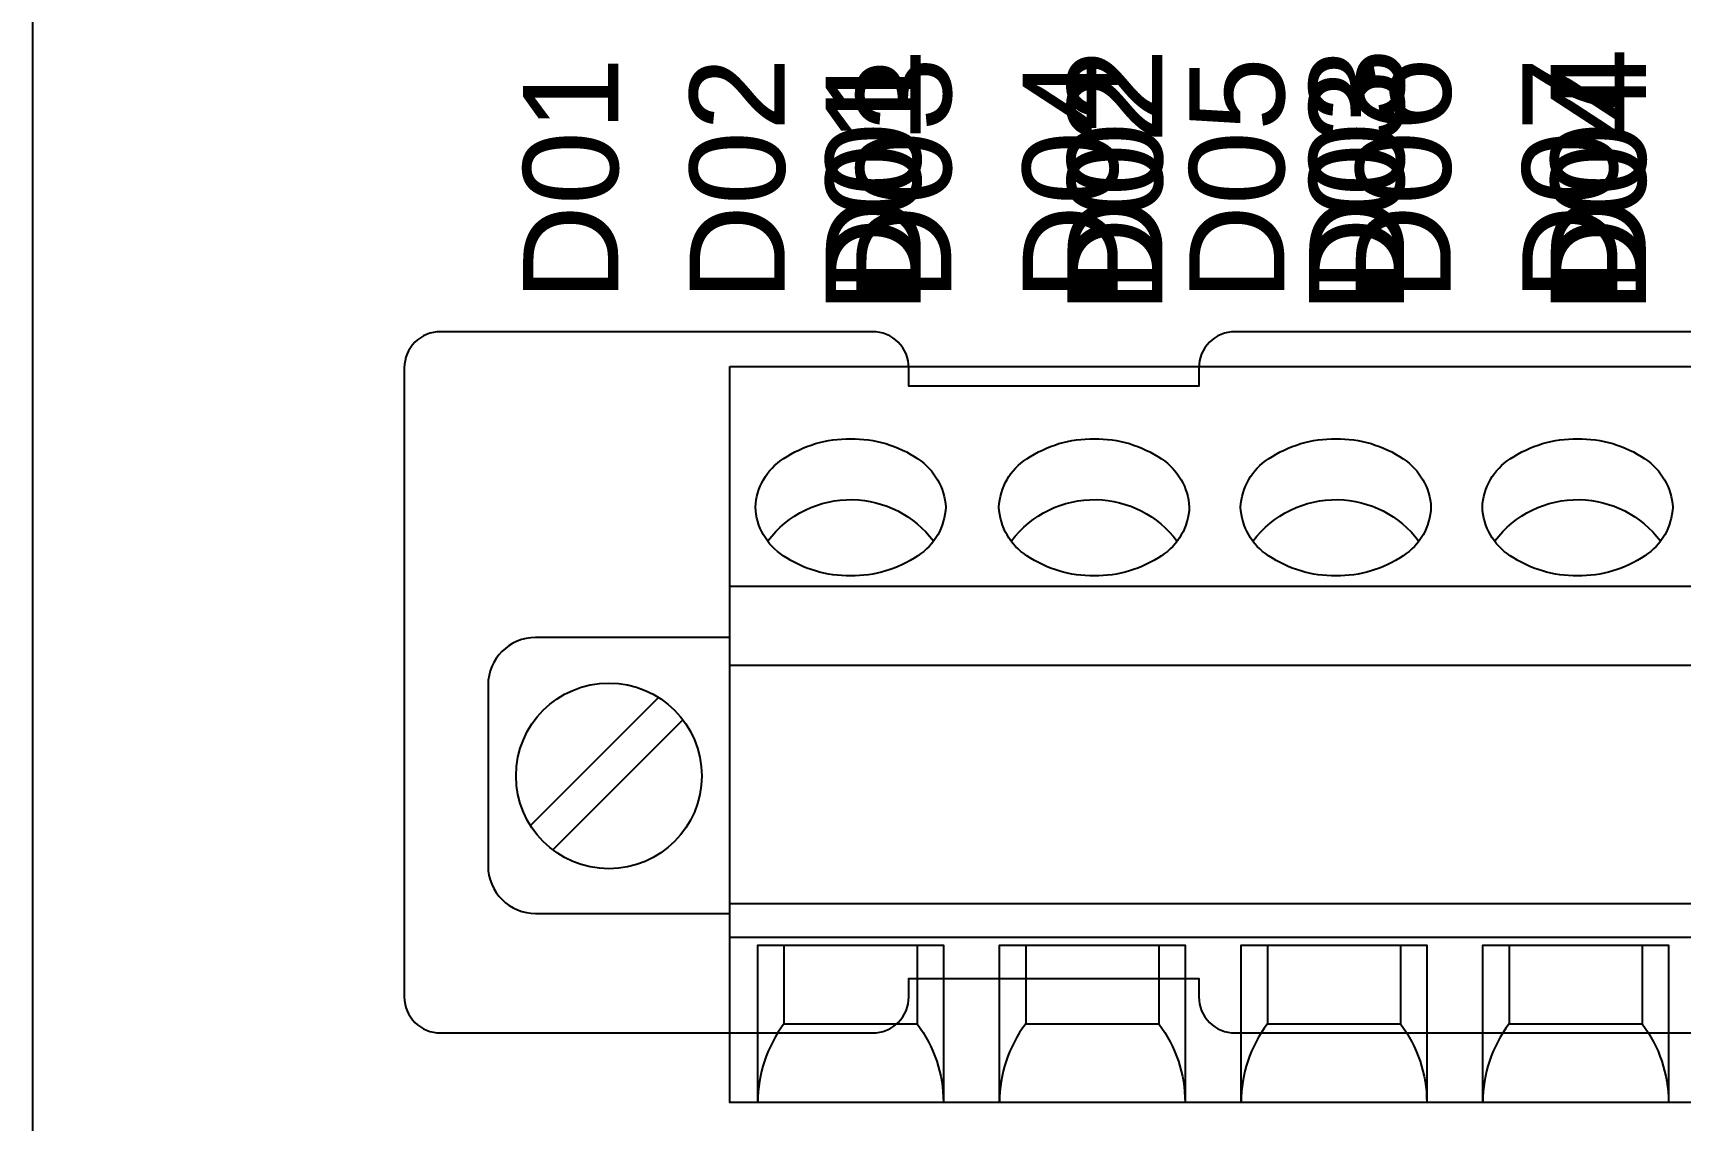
# Model space of a CAD drawing. Extents: x 0.3 to 23.7, y 0.2 to 17.5.
# Drawn here: x 17.607 to 18.97, y 3.459 to 4.358 of the extents above; entities that cross this region are included whole.
import ezdxf

# ---------------------------------------------------------------- set-up
doc = ezdxf.new("R2010")
doc.units = 0
doc.header["$MEASUREMENT"] = 0
for name, color, linetype in [('3_01__0-__EMPTY', 7, 'CONTINUOUS'), ('3_02__91___10__RTD_-_TC', 7, 'CONTINUOUS'), ('3_03__9X___10__RTD', 7, 'CONTINUOUS'), ('3_04__C-___4__DI_-__3__DO_', 7, 'CONTINUOUS'), ('3_05__2X___8__DO__STANDARD', 7, 'CONTINUOUS'), ('3_06__2A___8__DO__STANDARD', 7, 'CONTINUOUS'), ('3_07__2B___8__DO__STANDARD', 7, 'CONTINUOUS'), ('3_08__2C___8__DO__STANDARD', 7, 'CONTINUOUS'), ('3_09__3-___8__DI', 7, 'CONTINUOUS'), ('3_10__5-___8__AI', 7, 'CONTINUOUS'), ('3_11__6-___4__AI_-__4__AO_', 7, 'CONTINUOUS'), ('3_12__D-___14__DI', 7, 'CONTINUOUS'), ('4_01__0-__EMPTY', 7, 'CONTINUOUS'), ('4_02__71___3__AVI__300_VAC', 7, 'CONTINUOUS'), ('4_03__74___3__ACI_-__3__AV', 7, 'CONTINUOUS'), ('4_04__C-___4__DI_-__3__DO_', 7, 'CONTINUOUS'), ('4_05__2X___8__DO__STANDARD', 7, 'CONTINUOUS'), ('4_06__2A___8__DO__STANDARD', 7, 'CONTINUOUS'), ('4_07__2B___8__DO__STANDARD', 7, 'CONTINUOUS'), ('4_08__2C___8__DO__STANDARD', 7, 'CONTINUOUS'), ('4_09__3-___8__DI', 7, 'CONTINUOUS'), ('4_10__5-___8__AI', 7, 'CONTINUOUS'), ('4_11__6-___4__AI_-__4__AO_', 7, 'CONTINUOUS'), ('4_12__D-___14__DI', 7, 'CONTINUOUS'), ('7_00_____DWG', 7, 'CONTINUOUS')]:
    doc.layers.add(name, color=color, linetype=linetype)
doc.styles.add('ARIAL', font='arial.ttf')

msp = doc.modelspace()

# ---------------------------------------------------------------- linework, layer by layer
at = {"layer": '4_01__0-__EMPTY'}
msp.add_lwpolyline([(19.5671, 4.111), (18.6019, 4.111, 0.414214), (18.572, 4.0811), (18.572, 4.066), (18.332, 4.066), (18.332, 4.0811, 0.414214), (18.3021, 4.111), (17.9444, 4.111, 0.414973), (17.9145, 4.0811), (17.9145, 3.5608, 0.414973), (17.9444, 3.531), (18.3021, 3.531, 0.414214), (18.332, 3.5608), (18.332, 3.576), (18.572, 3.576), (18.572, 3.5608, 0.414214), (18.6019, 3.531), (19.5671, 3.531, 0.414214)], format="xyb", dxfattribs=at)
at = {"layer": '4_02__71___3__AVI__300_VAC'}
msp.add_lwpolyline([(18.1838, 4.0822), (19.7838, 4.0822), (19.7838, 3.4735), (18.1838, 3.4735)], close=True, dxfattribs=at)
for points in [[(18.2051, 3.9658, -0.244062), (18.2281, 4.0058, -0.154167), (18.2838, 4.0224, -0.154167), (18.3395, 4.0058, -0.236767), (18.3625, 3.9658, -0.24406), (18.3395, 3.9257, -0.154167), (18.2838, 3.9091, -0.154167), (18.2281, 3.9257, -0.244061)], [(18.4066, 3.9658, -0.244062), (18.4297, 4.0058, -0.154167), (18.4854, 4.0224, -0.154167), (18.5411, 4.0058, -0.236767), (18.5641, 3.9658, -0.24406), (18.5411, 3.9257, -0.154167), (18.4854, 3.9091, -0.154167), (18.4297, 3.9257, -0.244061)], [(18.6066, 3.9658, -0.244062), (18.6297, 4.0058, -0.154167), (18.6854, 4.0224, -0.154167), (18.7411, 4.0058, -0.236767), (18.7641, 3.9658, -0.24406), (18.7411, 3.9257, -0.154167), (18.6854, 3.9091, -0.154167), (18.6297, 3.9257, -0.244061)], [(18.8066, 3.9658, -0.244062), (18.8297, 4.0058, -0.154167), (18.8854, 4.0224, -0.154167), (18.9411, 4.0058, -0.236767), (18.9641, 3.9658, -0.24406), (18.9411, 3.9257, -0.154167), (18.8854, 3.9091, -0.154167), (18.8297, 3.9257, -0.244061)]]:
    msp.add_lwpolyline(points, format="xyb", close=True, dxfattribs=at)
for points in [[(18.2152, 3.9377, -0.001746), (18.2153, 3.9379, -0.240907), (18.2854, 3.9721, -0.231198), (18.3523, 3.9379, -0.005828), (18.3526, 3.9379)], [(18.4167, 3.9377, -0.001746), (18.4169, 3.9379, -0.240907), (18.487, 3.9721, -0.231198), (18.5539, 3.9379, -0.005828), (18.5542, 3.9379)], [(18.6167, 3.9377, -0.001746), (18.6169, 3.9379, -0.240907), (18.687, 3.9721, -0.231198), (18.7539, 3.9379, -0.005828), (18.7542, 3.9379)], [(18.8167, 3.9377, -0.001746), (18.8169, 3.9379, -0.240907), (18.887, 3.9721, -0.231198), (18.9539, 3.9379, -0.005828), (18.9542, 3.9379)], [(18.1838, 3.8581), (18.0232, 3.8581, 0.414169), (17.9838, 3.8187), (17.9838, 3.6691, 0.414258), (18.0232, 3.6298), (18.1838, 3.6298)], [(18.2287, 3.6036), (18.2287, 3.5385, 0.162853), (18.207, 3.4735, 1.944453)], [(18.3389, 3.6036), (18.3389, 3.5385, -0.162853), (18.3606, 3.4735, -1.944453)], [(18.4287, 3.6036), (18.4287, 3.5385, 0.162853), (18.407, 3.4735, 1.944453)], [(18.5389, 3.6036), (18.5389, 3.5385, -0.162853), (18.5606, 3.4735, -1.944453)], [(18.6287, 3.6036), (18.6287, 3.5385, 0.162853), (18.607, 3.4735, 1.944453)], [(18.7389, 3.6036), (18.7389, 3.5385, -0.162853), (18.7606, 3.4735, -1.944453)], [(18.8287, 3.6036), (18.8287, 3.5385, 0.162853), (18.807, 3.4735, 1.944453)], [(18.9389, 3.6036), (18.9389, 3.5385, -0.162853), (18.9606, 3.4735, -1.944453)]]:
    msp.add_lwpolyline(points, format="xyb", dxfattribs=at)
for points in [[(18.1838, 3.9006), (19.7838, 3.9006)], [(18.1838, 3.8352), (19.7838, 3.8352)], [(18.0189, 3.7026), (18.1249, 3.8085)], [(18.0373, 3.6825), (18.1449, 3.7901)], [(18.1838, 3.6381), (19.7838, 3.6381)], [(18.1838, 3.6103), (19.7838, 3.6103)], [(18.207, 3.4735), (18.207, 3.6036), (18.3606, 3.6036), (18.3606, 3.4735)], [(18.407, 3.4735), (18.407, 3.6036), (18.5606, 3.6036), (18.5606, 3.4735)], [(18.607, 3.4735), (18.607, 3.6036), (18.7606, 3.6036), (18.7606, 3.4735)], [(18.807, 3.4735), (18.807, 3.6036), (18.9606, 3.6036), (18.9606, 3.4735)], [(18.2287, 3.5385), (18.3389, 3.5385)], [(18.4287, 3.5385), (18.5389, 3.5385)], [(18.6287, 3.5385), (18.7389, 3.5385)], [(18.8287, 3.5385), (18.9389, 3.5385)]]:
    msp.add_lwpolyline(points, dxfattribs=at)
msp.add_circle((18.0838, 3.7436), 0.0768, dxfattribs=at)
at = {"layer": '4_03__74___3__ACI_-__3__AV'}
msp.add_lwpolyline([(18.1838, 4.0822), (19.7838, 4.0822), (19.7838, 3.4735), (18.1838, 3.4735)], close=True, dxfattribs=at)
for points in [[(18.2051, 3.9658, -0.244062), (18.2281, 4.0058, -0.154167), (18.2838, 4.0224, -0.154167), (18.3395, 4.0058, -0.236767), (18.3625, 3.9658, -0.24406), (18.3395, 3.9257, -0.154167), (18.2838, 3.9091, -0.154167), (18.2281, 3.9257, -0.244061)], [(18.4066, 3.9658, -0.244062), (18.4297, 4.0058, -0.154167), (18.4854, 4.0224, -0.154167), (18.5411, 4.0058, -0.236767), (18.5641, 3.9658, -0.24406), (18.5411, 3.9257, -0.154167), (18.4854, 3.9091, -0.154167), (18.4297, 3.9257, -0.244061)], [(18.6066, 3.9658, -0.244062), (18.6297, 4.0058, -0.154167), (18.6854, 4.0224, -0.154167), (18.7411, 4.0058, -0.236767), (18.7641, 3.9658, -0.24406), (18.7411, 3.9257, -0.154167), (18.6854, 3.9091, -0.154167), (18.6297, 3.9257, -0.244061)], [(18.8066, 3.9658, -0.244062), (18.8297, 4.0058, -0.154167), (18.8854, 4.0224, -0.154167), (18.9411, 4.0058, -0.236767), (18.9641, 3.9658, -0.24406), (18.9411, 3.9257, -0.154167), (18.8854, 3.9091, -0.154167), (18.8297, 3.9257, -0.244061)]]:
    msp.add_lwpolyline(points, format="xyb", close=True, dxfattribs=at)
for points in [[(18.2152, 3.9377, -0.001746), (18.2153, 3.9379, -0.240907), (18.2854, 3.9721, -0.231198), (18.3523, 3.9379, -0.005828), (18.3526, 3.9379)], [(18.4167, 3.9377, -0.001746), (18.4169, 3.9379, -0.240907), (18.487, 3.9721, -0.231198), (18.5539, 3.9379, -0.005828), (18.5542, 3.9379)], [(18.6167, 3.9377, -0.001746), (18.6169, 3.9379, -0.240907), (18.687, 3.9721, -0.231198), (18.7539, 3.9379, -0.005828), (18.7542, 3.9379)], [(18.8167, 3.9377, -0.001746), (18.8169, 3.9379, -0.240907), (18.887, 3.9721, -0.231198), (18.9539, 3.9379, -0.005828), (18.9542, 3.9379)], [(18.1838, 3.8581), (18.0232, 3.8581, 0.414169), (17.9838, 3.8187), (17.9838, 3.6691, 0.414258), (18.0232, 3.6298), (18.1838, 3.6298)], [(18.2287, 3.6036), (18.2287, 3.5385, 0.162853), (18.207, 3.4735, 1.944453)], [(18.3389, 3.6036), (18.3389, 3.5385, -0.162853), (18.3606, 3.4735, -1.944453)], [(18.4287, 3.6036), (18.4287, 3.5385, 0.162853), (18.407, 3.4735, 1.944453)], [(18.5389, 3.6036), (18.5389, 3.5385, -0.162853), (18.5606, 3.4735, -1.944453)], [(18.6287, 3.6036), (18.6287, 3.5385, 0.162853), (18.607, 3.4735, 1.944453)], [(18.7389, 3.6036), (18.7389, 3.5385, -0.162853), (18.7606, 3.4735, -1.944453)], [(18.8287, 3.6036), (18.8287, 3.5385, 0.162853), (18.807, 3.4735, 1.944453)], [(18.9389, 3.6036), (18.9389, 3.5385, -0.162853), (18.9606, 3.4735, -1.944453)]]:
    msp.add_lwpolyline(points, format="xyb", dxfattribs=at)
for points in [[(18.1838, 3.9006), (19.7838, 3.9006)], [(18.1838, 3.8352), (19.7838, 3.8352)], [(18.0189, 3.7026), (18.1249, 3.8085)], [(18.0373, 3.6825), (18.1449, 3.7901)], [(18.1838, 3.6381), (19.7838, 3.6381)], [(18.1838, 3.6103), (19.7838, 3.6103)], [(18.207, 3.4735), (18.207, 3.6036), (18.3606, 3.6036), (18.3606, 3.4735)], [(18.407, 3.4735), (18.407, 3.6036), (18.5606, 3.6036), (18.5606, 3.4735)], [(18.607, 3.4735), (18.607, 3.6036), (18.7606, 3.6036), (18.7606, 3.4735)], [(18.807, 3.4735), (18.807, 3.6036), (18.9606, 3.6036), (18.9606, 3.4735)], [(18.2287, 3.5385), (18.3389, 3.5385)], [(18.4287, 3.5385), (18.5389, 3.5385)], [(18.6287, 3.5385), (18.7389, 3.5385)], [(18.8287, 3.5385), (18.9389, 3.5385)]]:
    msp.add_lwpolyline(points, dxfattribs=at)
msp.add_circle((18.0838, 3.7436), 0.0768, dxfattribs=at)
at = {"layer": '4_04__C-___4__DI_-__3__DO_'}
msp.add_lwpolyline([(18.1838, 4.0822), (19.7838, 4.0822), (19.7838, 3.4735), (18.1838, 3.4735)], close=True, dxfattribs=at)
for points in [[(18.2051, 3.9658, -0.244062), (18.2281, 4.0058, -0.154167), (18.2838, 4.0224, -0.154167), (18.3395, 4.0058, -0.236767), (18.3625, 3.9658, -0.24406), (18.3395, 3.9257, -0.154167), (18.2838, 3.9091, -0.154167), (18.2281, 3.9257, -0.244061)], [(18.4066, 3.9658, -0.244062), (18.4297, 4.0058, -0.154167), (18.4854, 4.0224, -0.154167), (18.5411, 4.0058, -0.236767), (18.5641, 3.9658, -0.24406), (18.5411, 3.9257, -0.154167), (18.4854, 3.9091, -0.154167), (18.4297, 3.9257, -0.244061)], [(18.6066, 3.9658, -0.244062), (18.6297, 4.0058, -0.154167), (18.6854, 4.0224, -0.154167), (18.7411, 4.0058, -0.236767), (18.7641, 3.9658, -0.24406), (18.7411, 3.9257, -0.154167), (18.6854, 3.9091, -0.154167), (18.6297, 3.9257, -0.244061)], [(18.8066, 3.9658, -0.244062), (18.8297, 4.0058, -0.154167), (18.8854, 4.0224, -0.154167), (18.9411, 4.0058, -0.236767), (18.9641, 3.9658, -0.24406), (18.9411, 3.9257, -0.154167), (18.8854, 3.9091, -0.154167), (18.8297, 3.9257, -0.244061)]]:
    msp.add_lwpolyline(points, format="xyb", close=True, dxfattribs=at)
for points in [[(18.2152, 3.9377, -0.001746), (18.2153, 3.9379, -0.240907), (18.2854, 3.9721, -0.231198), (18.3523, 3.9379, -0.005828), (18.3526, 3.9379)], [(18.4167, 3.9377, -0.001746), (18.4169, 3.9379, -0.240907), (18.487, 3.9721, -0.231198), (18.5539, 3.9379, -0.005828), (18.5542, 3.9379)], [(18.6167, 3.9377, -0.001746), (18.6169, 3.9379, -0.240907), (18.687, 3.9721, -0.231198), (18.7539, 3.9379, -0.005828), (18.7542, 3.9379)], [(18.8167, 3.9377, -0.001746), (18.8169, 3.9379, -0.240907), (18.887, 3.9721, -0.231198), (18.9539, 3.9379, -0.005828), (18.9542, 3.9379)], [(18.1838, 3.8581), (18.0232, 3.8581, 0.414169), (17.9838, 3.8187), (17.9838, 3.6691, 0.414258), (18.0232, 3.6298), (18.1838, 3.6298)], [(18.2287, 3.6036), (18.2287, 3.5385, 0.162853), (18.207, 3.4735, 1.944453)], [(18.3389, 3.6036), (18.3389, 3.5385, -0.162853), (18.3606, 3.4735, -1.944453)], [(18.4287, 3.6036), (18.4287, 3.5385, 0.162853), (18.407, 3.4735, 1.944453)], [(18.5389, 3.6036), (18.5389, 3.5385, -0.162853), (18.5606, 3.4735, -1.944453)], [(18.6287, 3.6036), (18.6287, 3.5385, 0.162853), (18.607, 3.4735, 1.944453)], [(18.7389, 3.6036), (18.7389, 3.5385, -0.162853), (18.7606, 3.4735, -1.944453)], [(18.8287, 3.6036), (18.8287, 3.5385, 0.162853), (18.807, 3.4735, 1.944453)], [(18.9389, 3.6036), (18.9389, 3.5385, -0.162853), (18.9606, 3.4735, -1.944453)]]:
    msp.add_lwpolyline(points, format="xyb", dxfattribs=at)
for points in [[(18.1838, 3.9006), (19.7838, 3.9006)], [(18.1838, 3.8352), (19.7838, 3.8352)], [(18.0189, 3.7026), (18.1249, 3.8085)], [(18.0373, 3.6825), (18.1449, 3.7901)], [(18.1838, 3.6381), (19.7838, 3.6381)], [(18.1838, 3.6103), (19.7838, 3.6103)], [(18.207, 3.4735), (18.207, 3.6036), (18.3606, 3.6036), (18.3606, 3.4735)], [(18.407, 3.4735), (18.407, 3.6036), (18.5606, 3.6036), (18.5606, 3.4735)], [(18.607, 3.4735), (18.607, 3.6036), (18.7606, 3.6036), (18.7606, 3.4735)], [(18.807, 3.4735), (18.807, 3.6036), (18.9606, 3.6036), (18.9606, 3.4735)], [(18.2287, 3.5385), (18.3389, 3.5385)], [(18.4287, 3.5385), (18.5389, 3.5385)], [(18.6287, 3.5385), (18.7389, 3.5385)], [(18.8287, 3.5385), (18.9389, 3.5385)]]:
    msp.add_lwpolyline(points, dxfattribs=at)
msp.add_circle((18.0838, 3.7436), 0.0768, dxfattribs=at)
at = {"layer": '4_05__2X___8__DO__STANDARD'}
msp.add_lwpolyline([(18.1838, 4.0822), (19.7838, 4.0822), (19.7838, 3.4735), (18.1838, 3.4735)], close=True, dxfattribs=at)
for points in [[(18.2051, 3.9658, -0.244062), (18.2281, 4.0058, -0.154167), (18.2838, 4.0224, -0.154167), (18.3395, 4.0058, -0.236767), (18.3625, 3.9658, -0.24406), (18.3395, 3.9257, -0.154167), (18.2838, 3.9091, -0.154167), (18.2281, 3.9257, -0.244061)], [(18.4066, 3.9658, -0.244062), (18.4297, 4.0058, -0.154167), (18.4854, 4.0224, -0.154167), (18.5411, 4.0058, -0.236767), (18.5641, 3.9658, -0.24406), (18.5411, 3.9257, -0.154167), (18.4854, 3.9091, -0.154167), (18.4297, 3.9257, -0.244061)], [(18.6066, 3.9658, -0.244062), (18.6297, 4.0058, -0.154167), (18.6854, 4.0224, -0.154167), (18.7411, 4.0058, -0.236767), (18.7641, 3.9658, -0.24406), (18.7411, 3.9257, -0.154167), (18.6854, 3.9091, -0.154167), (18.6297, 3.9257, -0.244061)], [(18.8066, 3.9658, -0.244062), (18.8297, 4.0058, -0.154167), (18.8854, 4.0224, -0.154167), (18.9411, 4.0058, -0.236767), (18.9641, 3.9658, -0.24406), (18.9411, 3.9257, -0.154167), (18.8854, 3.9091, -0.154167), (18.8297, 3.9257, -0.244061)]]:
    msp.add_lwpolyline(points, format="xyb", close=True, dxfattribs=at)
for points in [[(18.2152, 3.9377, -0.001746), (18.2153, 3.9379, -0.240907), (18.2854, 3.9721, -0.231198), (18.3523, 3.9379, -0.005828), (18.3526, 3.9379)], [(18.4167, 3.9377, -0.001746), (18.4169, 3.9379, -0.240907), (18.487, 3.9721, -0.231198), (18.5539, 3.9379, -0.005828), (18.5542, 3.9379)], [(18.6167, 3.9377, -0.001746), (18.6169, 3.9379, -0.240907), (18.687, 3.9721, -0.231198), (18.7539, 3.9379, -0.005828), (18.7542, 3.9379)], [(18.8167, 3.9377, -0.001746), (18.8169, 3.9379, -0.240907), (18.887, 3.9721, -0.231198), (18.9539, 3.9379, -0.005828), (18.9542, 3.9379)], [(18.1838, 3.8581), (18.0232, 3.8581, 0.414169), (17.9838, 3.8187), (17.9838, 3.6691, 0.414258), (18.0232, 3.6298), (18.1838, 3.6298)], [(18.2287, 3.6036), (18.2287, 3.5385, 0.162853), (18.207, 3.4735, 1.944453)], [(18.3389, 3.6036), (18.3389, 3.5385, -0.162853), (18.3606, 3.4735, -1.944453)], [(18.4287, 3.6036), (18.4287, 3.5385, 0.162853), (18.407, 3.4735, 1.944453)], [(18.5389, 3.6036), (18.5389, 3.5385, -0.162853), (18.5606, 3.4735, -1.944453)], [(18.6287, 3.6036), (18.6287, 3.5385, 0.162853), (18.607, 3.4735, 1.944453)], [(18.7389, 3.6036), (18.7389, 3.5385, -0.162853), (18.7606, 3.4735, -1.944453)], [(18.8287, 3.6036), (18.8287, 3.5385, 0.162853), (18.807, 3.4735, 1.944453)], [(18.9389, 3.6036), (18.9389, 3.5385, -0.162853), (18.9606, 3.4735, -1.944453)]]:
    msp.add_lwpolyline(points, format="xyb", dxfattribs=at)
for points in [[(18.1838, 3.9006), (19.7838, 3.9006)], [(18.1838, 3.8352), (19.7838, 3.8352)], [(18.0189, 3.7026), (18.1249, 3.8085)], [(18.0373, 3.6825), (18.1449, 3.7901)], [(18.1838, 3.6381), (19.7838, 3.6381)], [(18.1838, 3.6103), (19.7838, 3.6103)], [(18.207, 3.4735), (18.207, 3.6036), (18.3606, 3.6036), (18.3606, 3.4735)], [(18.407, 3.4735), (18.407, 3.6036), (18.5606, 3.6036), (18.5606, 3.4735)], [(18.607, 3.4735), (18.607, 3.6036), (18.7606, 3.6036), (18.7606, 3.4735)], [(18.807, 3.4735), (18.807, 3.6036), (18.9606, 3.6036), (18.9606, 3.4735)], [(18.2287, 3.5385), (18.3389, 3.5385)], [(18.4287, 3.5385), (18.5389, 3.5385)], [(18.6287, 3.5385), (18.7389, 3.5385)], [(18.8287, 3.5385), (18.9389, 3.5385)]]:
    msp.add_lwpolyline(points, dxfattribs=at)
msp.add_circle((18.0838, 3.7436), 0.0768, dxfattribs=at)
at = {"layer": '4_06__2A___8__DO__STANDARD'}
msp.add_lwpolyline([(18.1838, 4.0822), (19.7838, 4.0822), (19.7838, 3.4735), (18.1838, 3.4735)], close=True, dxfattribs=at)
for points in [[(18.2051, 3.9658, -0.244062), (18.2281, 4.0058, -0.154167), (18.2838, 4.0224, -0.154167), (18.3395, 4.0058, -0.236767), (18.3625, 3.9658, -0.24406), (18.3395, 3.9257, -0.154167), (18.2838, 3.9091, -0.154167), (18.2281, 3.9257, -0.244061)], [(18.4066, 3.9658, -0.244062), (18.4297, 4.0058, -0.154167), (18.4854, 4.0224, -0.154167), (18.5411, 4.0058, -0.236767), (18.5641, 3.9658, -0.24406), (18.5411, 3.9257, -0.154167), (18.4854, 3.9091, -0.154167), (18.4297, 3.9257, -0.244061)], [(18.6066, 3.9658, -0.244062), (18.6297, 4.0058, -0.154167), (18.6854, 4.0224, -0.154167), (18.7411, 4.0058, -0.236767), (18.7641, 3.9658, -0.24406), (18.7411, 3.9257, -0.154167), (18.6854, 3.9091, -0.154167), (18.6297, 3.9257, -0.244061)], [(18.8066, 3.9658, -0.244062), (18.8297, 4.0058, -0.154167), (18.8854, 4.0224, -0.154167), (18.9411, 4.0058, -0.236767), (18.9641, 3.9658, -0.24406), (18.9411, 3.9257, -0.154167), (18.8854, 3.9091, -0.154167), (18.8297, 3.9257, -0.244061)]]:
    msp.add_lwpolyline(points, format="xyb", close=True, dxfattribs=at)
for points in [[(18.2152, 3.9377, -0.001746), (18.2153, 3.9379, -0.240907), (18.2854, 3.9721, -0.231198), (18.3523, 3.9379, -0.005828), (18.3526, 3.9379)], [(18.4167, 3.9377, -0.001746), (18.4169, 3.9379, -0.240907), (18.487, 3.9721, -0.231198), (18.5539, 3.9379, -0.005828), (18.5542, 3.9379)], [(18.6167, 3.9377, -0.001746), (18.6169, 3.9379, -0.240907), (18.687, 3.9721, -0.231198), (18.7539, 3.9379, -0.005828), (18.7542, 3.9379)], [(18.8167, 3.9377, -0.001746), (18.8169, 3.9379, -0.240907), (18.887, 3.9721, -0.231198), (18.9539, 3.9379, -0.005828), (18.9542, 3.9379)], [(18.1838, 3.8581), (18.0232, 3.8581, 0.414169), (17.9838, 3.8187), (17.9838, 3.6691, 0.414258), (18.0232, 3.6298), (18.1838, 3.6298)], [(18.2287, 3.6036), (18.2287, 3.5385, 0.162853), (18.207, 3.4735, 1.944453)], [(18.3389, 3.6036), (18.3389, 3.5385, -0.162853), (18.3606, 3.4735, -1.944453)], [(18.4287, 3.6036), (18.4287, 3.5385, 0.162853), (18.407, 3.4735, 1.944453)], [(18.5389, 3.6036), (18.5389, 3.5385, -0.162853), (18.5606, 3.4735, -1.944453)], [(18.6287, 3.6036), (18.6287, 3.5385, 0.162853), (18.607, 3.4735, 1.944453)], [(18.7389, 3.6036), (18.7389, 3.5385, -0.162853), (18.7606, 3.4735, -1.944453)], [(18.8287, 3.6036), (18.8287, 3.5385, 0.162853), (18.807, 3.4735, 1.944453)], [(18.9389, 3.6036), (18.9389, 3.5385, -0.162853), (18.9606, 3.4735, -1.944453)]]:
    msp.add_lwpolyline(points, format="xyb", dxfattribs=at)
for points in [[(18.1838, 3.9006), (19.7838, 3.9006)], [(18.1838, 3.8352), (19.7838, 3.8352)], [(18.0189, 3.7026), (18.1249, 3.8085)], [(18.0373, 3.6825), (18.1449, 3.7901)], [(18.1838, 3.6381), (19.7838, 3.6381)], [(18.1838, 3.6103), (19.7838, 3.6103)], [(18.207, 3.4735), (18.207, 3.6036), (18.3606, 3.6036), (18.3606, 3.4735)], [(18.407, 3.4735), (18.407, 3.6036), (18.5606, 3.6036), (18.5606, 3.4735)], [(18.607, 3.4735), (18.607, 3.6036), (18.7606, 3.6036), (18.7606, 3.4735)], [(18.807, 3.4735), (18.807, 3.6036), (18.9606, 3.6036), (18.9606, 3.4735)], [(18.2287, 3.5385), (18.3389, 3.5385)], [(18.4287, 3.5385), (18.5389, 3.5385)], [(18.6287, 3.5385), (18.7389, 3.5385)], [(18.8287, 3.5385), (18.9389, 3.5385)]]:
    msp.add_lwpolyline(points, dxfattribs=at)
msp.add_circle((18.0838, 3.7436), 0.0768, dxfattribs=at)
at = {"layer": '4_07__2B___8__DO__STANDARD'}
msp.add_lwpolyline([(18.1838, 4.0822), (19.7838, 4.0822), (19.7838, 3.4735), (18.1838, 3.4735)], close=True, dxfattribs=at)
for points in [[(18.2051, 3.9658, -0.244062), (18.2281, 4.0058, -0.154167), (18.2838, 4.0224, -0.154167), (18.3395, 4.0058, -0.236767), (18.3625, 3.9658, -0.24406), (18.3395, 3.9257, -0.154167), (18.2838, 3.9091, -0.154167), (18.2281, 3.9257, -0.244061)], [(18.4066, 3.9658, -0.244062), (18.4297, 4.0058, -0.154167), (18.4854, 4.0224, -0.154167), (18.5411, 4.0058, -0.236767), (18.5641, 3.9658, -0.24406), (18.5411, 3.9257, -0.154167), (18.4854, 3.9091, -0.154167), (18.4297, 3.9257, -0.244061)], [(18.6066, 3.9658, -0.244062), (18.6297, 4.0058, -0.154167), (18.6854, 4.0224, -0.154167), (18.7411, 4.0058, -0.236767), (18.7641, 3.9658, -0.24406), (18.7411, 3.9257, -0.154167), (18.6854, 3.9091, -0.154167), (18.6297, 3.9257, -0.244061)], [(18.8066, 3.9658, -0.244062), (18.8297, 4.0058, -0.154167), (18.8854, 4.0224, -0.154167), (18.9411, 4.0058, -0.236767), (18.9641, 3.9658, -0.24406), (18.9411, 3.9257, -0.154167), (18.8854, 3.9091, -0.154167), (18.8297, 3.9257, -0.244061)]]:
    msp.add_lwpolyline(points, format="xyb", close=True, dxfattribs=at)
for points in [[(18.2152, 3.9377, -0.001746), (18.2153, 3.9379, -0.240907), (18.2854, 3.9721, -0.231198), (18.3523, 3.9379, -0.005828), (18.3526, 3.9379)], [(18.4167, 3.9377, -0.001746), (18.4169, 3.9379, -0.240907), (18.487, 3.9721, -0.231198), (18.5539, 3.9379, -0.005828), (18.5542, 3.9379)], [(18.6167, 3.9377, -0.001746), (18.6169, 3.9379, -0.240907), (18.687, 3.9721, -0.231198), (18.7539, 3.9379, -0.005828), (18.7542, 3.9379)], [(18.8167, 3.9377, -0.001746), (18.8169, 3.9379, -0.240907), (18.887, 3.9721, -0.231198), (18.9539, 3.9379, -0.005828), (18.9542, 3.9379)], [(18.1838, 3.8581), (18.0232, 3.8581, 0.414169), (17.9838, 3.8187), (17.9838, 3.6691, 0.414258), (18.0232, 3.6298), (18.1838, 3.6298)], [(18.2287, 3.6036), (18.2287, 3.5385, 0.162853), (18.207, 3.4735, 1.944453)], [(18.3389, 3.6036), (18.3389, 3.5385, -0.162853), (18.3606, 3.4735, -1.944453)], [(18.4287, 3.6036), (18.4287, 3.5385, 0.162853), (18.407, 3.4735, 1.944453)], [(18.5389, 3.6036), (18.5389, 3.5385, -0.162853), (18.5606, 3.4735, -1.944453)], [(18.6287, 3.6036), (18.6287, 3.5385, 0.162853), (18.607, 3.4735, 1.944453)], [(18.7389, 3.6036), (18.7389, 3.5385, -0.162853), (18.7606, 3.4735, -1.944453)], [(18.8287, 3.6036), (18.8287, 3.5385, 0.162853), (18.807, 3.4735, 1.944453)], [(18.9389, 3.6036), (18.9389, 3.5385, -0.162853), (18.9606, 3.4735, -1.944453)]]:
    msp.add_lwpolyline(points, format="xyb", dxfattribs=at)
for points in [[(18.1838, 3.9006), (19.7838, 3.9006)], [(18.1838, 3.8352), (19.7838, 3.8352)], [(18.0189, 3.7026), (18.1249, 3.8085)], [(18.0373, 3.6825), (18.1449, 3.7901)], [(18.1838, 3.6381), (19.7838, 3.6381)], [(18.1838, 3.6103), (19.7838, 3.6103)], [(18.207, 3.4735), (18.207, 3.6036), (18.3606, 3.6036), (18.3606, 3.4735)], [(18.407, 3.4735), (18.407, 3.6036), (18.5606, 3.6036), (18.5606, 3.4735)], [(18.607, 3.4735), (18.607, 3.6036), (18.7606, 3.6036), (18.7606, 3.4735)], [(18.807, 3.4735), (18.807, 3.6036), (18.9606, 3.6036), (18.9606, 3.4735)], [(18.2287, 3.5385), (18.3389, 3.5385)], [(18.4287, 3.5385), (18.5389, 3.5385)], [(18.6287, 3.5385), (18.7389, 3.5385)], [(18.8287, 3.5385), (18.9389, 3.5385)]]:
    msp.add_lwpolyline(points, dxfattribs=at)
msp.add_circle((18.0838, 3.7436), 0.0768, dxfattribs=at)
at = {"layer": '4_08__2C___8__DO__STANDARD'}
msp.add_lwpolyline([(18.1838, 4.0822), (19.7838, 4.0822), (19.7838, 3.4735), (18.1838, 3.4735)], close=True, dxfattribs=at)
for points in [[(18.2051, 3.9658, -0.244062), (18.2281, 4.0058, -0.154167), (18.2838, 4.0224, -0.154167), (18.3395, 4.0058, -0.236767), (18.3625, 3.9658, -0.24406), (18.3395, 3.9257, -0.154167), (18.2838, 3.9091, -0.154167), (18.2281, 3.9257, -0.244061)], [(18.4066, 3.9658, -0.244062), (18.4297, 4.0058, -0.154167), (18.4854, 4.0224, -0.154167), (18.5411, 4.0058, -0.236767), (18.5641, 3.9658, -0.24406), (18.5411, 3.9257, -0.154167), (18.4854, 3.9091, -0.154167), (18.4297, 3.9257, -0.244061)], [(18.6066, 3.9658, -0.244062), (18.6297, 4.0058, -0.154167), (18.6854, 4.0224, -0.154167), (18.7411, 4.0058, -0.236767), (18.7641, 3.9658, -0.24406), (18.7411, 3.9257, -0.154167), (18.6854, 3.9091, -0.154167), (18.6297, 3.9257, -0.244061)], [(18.8066, 3.9658, -0.244062), (18.8297, 4.0058, -0.154167), (18.8854, 4.0224, -0.154167), (18.9411, 4.0058, -0.236767), (18.9641, 3.9658, -0.24406), (18.9411, 3.9257, -0.154167), (18.8854, 3.9091, -0.154167), (18.8297, 3.9257, -0.244061)]]:
    msp.add_lwpolyline(points, format="xyb", close=True, dxfattribs=at)
for points in [[(18.2152, 3.9377, -0.001746), (18.2153, 3.9379, -0.240907), (18.2854, 3.9721, -0.231198), (18.3523, 3.9379, -0.005828), (18.3526, 3.9379)], [(18.4167, 3.9377, -0.001746), (18.4169, 3.9379, -0.240907), (18.487, 3.9721, -0.231198), (18.5539, 3.9379, -0.005828), (18.5542, 3.9379)], [(18.6167, 3.9377, -0.001746), (18.6169, 3.9379, -0.240907), (18.687, 3.9721, -0.231198), (18.7539, 3.9379, -0.005828), (18.7542, 3.9379)], [(18.8167, 3.9377, -0.001746), (18.8169, 3.9379, -0.240907), (18.887, 3.9721, -0.231198), (18.9539, 3.9379, -0.005828), (18.9542, 3.9379)], [(18.1838, 3.8581), (18.0232, 3.8581, 0.414169), (17.9838, 3.8187), (17.9838, 3.6691, 0.414258), (18.0232, 3.6298), (18.1838, 3.6298)], [(18.2287, 3.6036), (18.2287, 3.5385, 0.162853), (18.207, 3.4735, 1.944453)], [(18.3389, 3.6036), (18.3389, 3.5385, -0.162853), (18.3606, 3.4735, -1.944453)], [(18.4287, 3.6036), (18.4287, 3.5385, 0.162853), (18.407, 3.4735, 1.944453)], [(18.5389, 3.6036), (18.5389, 3.5385, -0.162853), (18.5606, 3.4735, -1.944453)], [(18.6287, 3.6036), (18.6287, 3.5385, 0.162853), (18.607, 3.4735, 1.944453)], [(18.7389, 3.6036), (18.7389, 3.5385, -0.162853), (18.7606, 3.4735, -1.944453)], [(18.8287, 3.6036), (18.8287, 3.5385, 0.162853), (18.807, 3.4735, 1.944453)], [(18.9389, 3.6036), (18.9389, 3.5385, -0.162853), (18.9606, 3.4735, -1.944453)]]:
    msp.add_lwpolyline(points, format="xyb", dxfattribs=at)
for points in [[(18.1838, 3.9006), (19.7838, 3.9006)], [(18.1838, 3.8352), (19.7838, 3.8352)], [(18.0189, 3.7026), (18.1249, 3.8085)], [(18.0373, 3.6825), (18.1449, 3.7901)], [(18.1838, 3.6381), (19.7838, 3.6381)], [(18.1838, 3.6103), (19.7838, 3.6103)], [(18.207, 3.4735), (18.207, 3.6036), (18.3606, 3.6036), (18.3606, 3.4735)], [(18.407, 3.4735), (18.407, 3.6036), (18.5606, 3.6036), (18.5606, 3.4735)], [(18.607, 3.4735), (18.607, 3.6036), (18.7606, 3.6036), (18.7606, 3.4735)], [(18.807, 3.4735), (18.807, 3.6036), (18.9606, 3.6036), (18.9606, 3.4735)], [(18.2287, 3.5385), (18.3389, 3.5385)], [(18.4287, 3.5385), (18.5389, 3.5385)], [(18.6287, 3.5385), (18.7389, 3.5385)], [(18.8287, 3.5385), (18.9389, 3.5385)]]:
    msp.add_lwpolyline(points, dxfattribs=at)
msp.add_circle((18.0838, 3.7436), 0.0768, dxfattribs=at)
at = {"layer": '4_09__3-___8__DI'}
msp.add_lwpolyline([(18.1838, 4.0822), (19.7838, 4.0822), (19.7838, 3.4735), (18.1838, 3.4735)], close=True, dxfattribs=at)
for points in [[(18.2051, 3.9658, -0.244062), (18.2281, 4.0058, -0.154167), (18.2838, 4.0224, -0.154167), (18.3395, 4.0058, -0.236767), (18.3625, 3.9658, -0.24406), (18.3395, 3.9257, -0.154167), (18.2838, 3.9091, -0.154167), (18.2281, 3.9257, -0.244061)], [(18.4066, 3.9658, -0.244062), (18.4297, 4.0058, -0.154167), (18.4854, 4.0224, -0.154167), (18.5411, 4.0058, -0.236767), (18.5641, 3.9658, -0.24406), (18.5411, 3.9257, -0.154167), (18.4854, 3.9091, -0.154167), (18.4297, 3.9257, -0.244061)], [(18.6066, 3.9658, -0.244062), (18.6297, 4.0058, -0.154167), (18.6854, 4.0224, -0.154167), (18.7411, 4.0058, -0.236767), (18.7641, 3.9658, -0.24406), (18.7411, 3.9257, -0.154167), (18.6854, 3.9091, -0.154167), (18.6297, 3.9257, -0.244061)], [(18.8066, 3.9658, -0.244062), (18.8297, 4.0058, -0.154167), (18.8854, 4.0224, -0.154167), (18.9411, 4.0058, -0.236767), (18.9641, 3.9658, -0.24406), (18.9411, 3.9257, -0.154167), (18.8854, 3.9091, -0.154167), (18.8297, 3.9257, -0.244061)]]:
    msp.add_lwpolyline(points, format="xyb", close=True, dxfattribs=at)
for points in [[(18.2152, 3.9377, -0.001746), (18.2153, 3.9379, -0.240907), (18.2854, 3.9721, -0.231198), (18.3523, 3.9379, -0.005828), (18.3526, 3.9379)], [(18.4167, 3.9377, -0.001746), (18.4169, 3.9379, -0.240907), (18.487, 3.9721, -0.231198), (18.5539, 3.9379, -0.005828), (18.5542, 3.9379)], [(18.6167, 3.9377, -0.001746), (18.6169, 3.9379, -0.240907), (18.687, 3.9721, -0.231198), (18.7539, 3.9379, -0.005828), (18.7542, 3.9379)], [(18.8167, 3.9377, -0.001746), (18.8169, 3.9379, -0.240907), (18.887, 3.9721, -0.231198), (18.9539, 3.9379, -0.005828), (18.9542, 3.9379)], [(18.1838, 3.8581), (18.0232, 3.8581, 0.414169), (17.9838, 3.8187), (17.9838, 3.6691, 0.414258), (18.0232, 3.6298), (18.1838, 3.6298)], [(18.2287, 3.6036), (18.2287, 3.5385, 0.162853), (18.207, 3.4735, 1.944453)], [(18.3389, 3.6036), (18.3389, 3.5385, -0.162853), (18.3606, 3.4735, -1.944453)], [(18.4287, 3.6036), (18.4287, 3.5385, 0.162853), (18.407, 3.4735, 1.944453)], [(18.5389, 3.6036), (18.5389, 3.5385, -0.162853), (18.5606, 3.4735, -1.944453)], [(18.6287, 3.6036), (18.6287, 3.5385, 0.162853), (18.607, 3.4735, 1.944453)], [(18.7389, 3.6036), (18.7389, 3.5385, -0.162853), (18.7606, 3.4735, -1.944453)], [(18.8287, 3.6036), (18.8287, 3.5385, 0.162853), (18.807, 3.4735, 1.944453)], [(18.9389, 3.6036), (18.9389, 3.5385, -0.162853), (18.9606, 3.4735, -1.944453)]]:
    msp.add_lwpolyline(points, format="xyb", dxfattribs=at)
for points in [[(18.1838, 3.9006), (19.7838, 3.9006)], [(18.1838, 3.8352), (19.7838, 3.8352)], [(18.0189, 3.7026), (18.1249, 3.8085)], [(18.0373, 3.6825), (18.1449, 3.7901)], [(18.1838, 3.6381), (19.7838, 3.6381)], [(18.1838, 3.6103), (19.7838, 3.6103)], [(18.207, 3.4735), (18.207, 3.6036), (18.3606, 3.6036), (18.3606, 3.4735)], [(18.407, 3.4735), (18.407, 3.6036), (18.5606, 3.6036), (18.5606, 3.4735)], [(18.607, 3.4735), (18.607, 3.6036), (18.7606, 3.6036), (18.7606, 3.4735)], [(18.807, 3.4735), (18.807, 3.6036), (18.9606, 3.6036), (18.9606, 3.4735)], [(18.2287, 3.5385), (18.3389, 3.5385)], [(18.4287, 3.5385), (18.5389, 3.5385)], [(18.6287, 3.5385), (18.7389, 3.5385)], [(18.8287, 3.5385), (18.9389, 3.5385)]]:
    msp.add_lwpolyline(points, dxfattribs=at)
msp.add_circle((18.0838, 3.7436), 0.0768, dxfattribs=at)
at = {"layer": '4_10__5-___8__AI'}
msp.add_lwpolyline([(18.1838, 4.0822), (19.7838, 4.0822), (19.7838, 3.4735), (18.1838, 3.4735)], close=True, dxfattribs=at)
for points in [[(18.2051, 3.9658, -0.244062), (18.2281, 4.0058, -0.154167), (18.2838, 4.0224, -0.154167), (18.3395, 4.0058, -0.236767), (18.3625, 3.9658, -0.24406), (18.3395, 3.9257, -0.154167), (18.2838, 3.9091, -0.154167), (18.2281, 3.9257, -0.244061)], [(18.4066, 3.9658, -0.244062), (18.4297, 4.0058, -0.154167), (18.4854, 4.0224, -0.154167), (18.5411, 4.0058, -0.236767), (18.5641, 3.9658, -0.24406), (18.5411, 3.9257, -0.154167), (18.4854, 3.9091, -0.154167), (18.4297, 3.9257, -0.244061)], [(18.6066, 3.9658, -0.244062), (18.6297, 4.0058, -0.154167), (18.6854, 4.0224, -0.154167), (18.7411, 4.0058, -0.236767), (18.7641, 3.9658, -0.24406), (18.7411, 3.9257, -0.154167), (18.6854, 3.9091, -0.154167), (18.6297, 3.9257, -0.244061)], [(18.8066, 3.9658, -0.244062), (18.8297, 4.0058, -0.154167), (18.8854, 4.0224, -0.154167), (18.9411, 4.0058, -0.236767), (18.9641, 3.9658, -0.24406), (18.9411, 3.9257, -0.154167), (18.8854, 3.9091, -0.154167), (18.8297, 3.9257, -0.244061)]]:
    msp.add_lwpolyline(points, format="xyb", close=True, dxfattribs=at)
for points in [[(18.2152, 3.9377, -0.001746), (18.2153, 3.9379, -0.240907), (18.2854, 3.9721, -0.231198), (18.3523, 3.9379, -0.005828), (18.3526, 3.9379)], [(18.4167, 3.9377, -0.001746), (18.4169, 3.9379, -0.240907), (18.487, 3.9721, -0.231198), (18.5539, 3.9379, -0.005828), (18.5542, 3.9379)], [(18.6167, 3.9377, -0.001746), (18.6169, 3.9379, -0.240907), (18.687, 3.9721, -0.231198), (18.7539, 3.9379, -0.005828), (18.7542, 3.9379)], [(18.8167, 3.9377, -0.001746), (18.8169, 3.9379, -0.240907), (18.887, 3.9721, -0.231198), (18.9539, 3.9379, -0.005828), (18.9542, 3.9379)], [(18.1838, 3.8581), (18.0232, 3.8581, 0.414169), (17.9838, 3.8187), (17.9838, 3.6691, 0.414258), (18.0232, 3.6298), (18.1838, 3.6298)], [(18.2287, 3.6036), (18.2287, 3.5385, 0.162853), (18.207, 3.4735, 1.944453)], [(18.3389, 3.6036), (18.3389, 3.5385, -0.162853), (18.3606, 3.4735, -1.944453)], [(18.4287, 3.6036), (18.4287, 3.5385, 0.162853), (18.407, 3.4735, 1.944453)], [(18.5389, 3.6036), (18.5389, 3.5385, -0.162853), (18.5606, 3.4735, -1.944453)], [(18.6287, 3.6036), (18.6287, 3.5385, 0.162853), (18.607, 3.4735, 1.944453)], [(18.7389, 3.6036), (18.7389, 3.5385, -0.162853), (18.7606, 3.4735, -1.944453)], [(18.8287, 3.6036), (18.8287, 3.5385, 0.162853), (18.807, 3.4735, 1.944453)], [(18.9389, 3.6036), (18.9389, 3.5385, -0.162853), (18.9606, 3.4735, -1.944453)]]:
    msp.add_lwpolyline(points, format="xyb", dxfattribs=at)
for points in [[(18.1838, 3.9006), (19.7838, 3.9006)], [(18.1838, 3.8352), (19.7838, 3.8352)], [(18.0189, 3.7026), (18.1249, 3.8085)], [(18.0373, 3.6825), (18.1449, 3.7901)], [(18.1838, 3.6381), (19.7838, 3.6381)], [(18.1838, 3.6103), (19.7838, 3.6103)], [(18.207, 3.4735), (18.207, 3.6036), (18.3606, 3.6036), (18.3606, 3.4735)], [(18.407, 3.4735), (18.407, 3.6036), (18.5606, 3.6036), (18.5606, 3.4735)], [(18.607, 3.4735), (18.607, 3.6036), (18.7606, 3.6036), (18.7606, 3.4735)], [(18.807, 3.4735), (18.807, 3.6036), (18.9606, 3.6036), (18.9606, 3.4735)], [(18.2287, 3.5385), (18.3389, 3.5385)], [(18.4287, 3.5385), (18.5389, 3.5385)], [(18.6287, 3.5385), (18.7389, 3.5385)], [(18.8287, 3.5385), (18.9389, 3.5385)]]:
    msp.add_lwpolyline(points, dxfattribs=at)
msp.add_circle((18.0838, 3.7436), 0.0768, dxfattribs=at)
at = {"layer": '4_11__6-___4__AI_-__4__AO_'}
msp.add_lwpolyline([(18.1838, 4.0822), (19.7838, 4.0822), (19.7838, 3.4735), (18.1838, 3.4735)], close=True, dxfattribs=at)
for points in [[(18.2051, 3.9658, -0.244062), (18.2281, 4.0058, -0.154167), (18.2838, 4.0224, -0.154167), (18.3395, 4.0058, -0.236767), (18.3625, 3.9658, -0.24406), (18.3395, 3.9257, -0.154167), (18.2838, 3.9091, -0.154167), (18.2281, 3.9257, -0.244061)], [(18.4066, 3.9658, -0.244062), (18.4297, 4.0058, -0.154167), (18.4854, 4.0224, -0.154167), (18.5411, 4.0058, -0.236767), (18.5641, 3.9658, -0.24406), (18.5411, 3.9257, -0.154167), (18.4854, 3.9091, -0.154167), (18.4297, 3.9257, -0.244061)], [(18.6066, 3.9658, -0.244062), (18.6297, 4.0058, -0.154167), (18.6854, 4.0224, -0.154167), (18.7411, 4.0058, -0.236767), (18.7641, 3.9658, -0.24406), (18.7411, 3.9257, -0.154167), (18.6854, 3.9091, -0.154167), (18.6297, 3.9257, -0.244061)], [(18.8066, 3.9658, -0.244062), (18.8297, 4.0058, -0.154167), (18.8854, 4.0224, -0.154167), (18.9411, 4.0058, -0.236767), (18.9641, 3.9658, -0.24406), (18.9411, 3.9257, -0.154167), (18.8854, 3.9091, -0.154167), (18.8297, 3.9257, -0.244061)]]:
    msp.add_lwpolyline(points, format="xyb", close=True, dxfattribs=at)
for points in [[(18.2152, 3.9377, -0.001746), (18.2153, 3.9379, -0.240907), (18.2854, 3.9721, -0.231198), (18.3523, 3.9379, -0.005828), (18.3526, 3.9379)], [(18.4167, 3.9377, -0.001746), (18.4169, 3.9379, -0.240907), (18.487, 3.9721, -0.231198), (18.5539, 3.9379, -0.005828), (18.5542, 3.9379)], [(18.6167, 3.9377, -0.001746), (18.6169, 3.9379, -0.240907), (18.687, 3.9721, -0.231198), (18.7539, 3.9379, -0.005828), (18.7542, 3.9379)], [(18.8167, 3.9377, -0.001746), (18.8169, 3.9379, -0.240907), (18.887, 3.9721, -0.231198), (18.9539, 3.9379, -0.005828), (18.9542, 3.9379)], [(18.1838, 3.8581), (18.0232, 3.8581, 0.414169), (17.9838, 3.8187), (17.9838, 3.6691, 0.414258), (18.0232, 3.6298), (18.1838, 3.6298)], [(18.2287, 3.6036), (18.2287, 3.5385, 0.162853), (18.207, 3.4735, 1.944453)], [(18.3389, 3.6036), (18.3389, 3.5385, -0.162853), (18.3606, 3.4735, -1.944453)], [(18.4287, 3.6036), (18.4287, 3.5385, 0.162853), (18.407, 3.4735, 1.944453)], [(18.5389, 3.6036), (18.5389, 3.5385, -0.162853), (18.5606, 3.4735, -1.944453)], [(18.6287, 3.6036), (18.6287, 3.5385, 0.162853), (18.607, 3.4735, 1.944453)], [(18.7389, 3.6036), (18.7389, 3.5385, -0.162853), (18.7606, 3.4735, -1.944453)], [(18.8287, 3.6036), (18.8287, 3.5385, 0.162853), (18.807, 3.4735, 1.944453)], [(18.9389, 3.6036), (18.9389, 3.5385, -0.162853), (18.9606, 3.4735, -1.944453)]]:
    msp.add_lwpolyline(points, format="xyb", dxfattribs=at)
for points in [[(18.1838, 3.9006), (19.7838, 3.9006)], [(18.1838, 3.8352), (19.7838, 3.8352)], [(18.0189, 3.7026), (18.1249, 3.8085)], [(18.0373, 3.6825), (18.1449, 3.7901)], [(18.1838, 3.6381), (19.7838, 3.6381)], [(18.1838, 3.6103), (19.7838, 3.6103)], [(18.207, 3.4735), (18.207, 3.6036), (18.3606, 3.6036), (18.3606, 3.4735)], [(18.407, 3.4735), (18.407, 3.6036), (18.5606, 3.6036), (18.5606, 3.4735)], [(18.607, 3.4735), (18.607, 3.6036), (18.7606, 3.6036), (18.7606, 3.4735)], [(18.807, 3.4735), (18.807, 3.6036), (18.9606, 3.6036), (18.9606, 3.4735)], [(18.2287, 3.5385), (18.3389, 3.5385)], [(18.4287, 3.5385), (18.5389, 3.5385)], [(18.6287, 3.5385), (18.7389, 3.5385)], [(18.8287, 3.5385), (18.9389, 3.5385)]]:
    msp.add_lwpolyline(points, dxfattribs=at)
msp.add_circle((18.0838, 3.7436), 0.0768, dxfattribs=at)
at = {"layer": '4_12__D-___14__DI'}
msp.add_lwpolyline([(18.1838, 4.0822), (19.7838, 4.0822), (19.7838, 3.4735), (18.1838, 3.4735)], close=True, dxfattribs=at)
for points in [[(18.2051, 3.9658, -0.244062), (18.2281, 4.0058, -0.154167), (18.2838, 4.0224, -0.154167), (18.3395, 4.0058, -0.236767), (18.3625, 3.9658, -0.24406), (18.3395, 3.9257, -0.154167), (18.2838, 3.9091, -0.154167), (18.2281, 3.9257, -0.244061)], [(18.4066, 3.9658, -0.244062), (18.4297, 4.0058, -0.154167), (18.4854, 4.0224, -0.154167), (18.5411, 4.0058, -0.236767), (18.5641, 3.9658, -0.24406), (18.5411, 3.9257, -0.154167), (18.4854, 3.9091, -0.154167), (18.4297, 3.9257, -0.244061)], [(18.6066, 3.9658, -0.244062), (18.6297, 4.0058, -0.154167), (18.6854, 4.0224, -0.154167), (18.7411, 4.0058, -0.236767), (18.7641, 3.9658, -0.24406), (18.7411, 3.9257, -0.154167), (18.6854, 3.9091, -0.154167), (18.6297, 3.9257, -0.244061)], [(18.8066, 3.9658, -0.244062), (18.8297, 4.0058, -0.154167), (18.8854, 4.0224, -0.154167), (18.9411, 4.0058, -0.236767), (18.9641, 3.9658, -0.24406), (18.9411, 3.9257, -0.154167), (18.8854, 3.9091, -0.154167), (18.8297, 3.9257, -0.244061)]]:
    msp.add_lwpolyline(points, format="xyb", close=True, dxfattribs=at)
for points in [[(18.2152, 3.9377, -0.001746), (18.2153, 3.9379, -0.240907), (18.2854, 3.9721, -0.231198), (18.3523, 3.9379, -0.005828), (18.3526, 3.9379)], [(18.4167, 3.9377, -0.001746), (18.4169, 3.9379, -0.240907), (18.487, 3.9721, -0.231198), (18.5539, 3.9379, -0.005828), (18.5542, 3.9379)], [(18.6167, 3.9377, -0.001746), (18.6169, 3.9379, -0.240907), (18.687, 3.9721, -0.231198), (18.7539, 3.9379, -0.005828), (18.7542, 3.9379)], [(18.8167, 3.9377, -0.001746), (18.8169, 3.9379, -0.240907), (18.887, 3.9721, -0.231198), (18.9539, 3.9379, -0.005828), (18.9542, 3.9379)], [(18.1838, 3.8581), (18.0232, 3.8581, 0.414169), (17.9838, 3.8187), (17.9838, 3.6691, 0.414258), (18.0232, 3.6298), (18.1838, 3.6298)], [(18.2287, 3.6036), (18.2287, 3.5385, 0.162853), (18.207, 3.4735, 1.944453)], [(18.3389, 3.6036), (18.3389, 3.5385, -0.162853), (18.3606, 3.4735, -1.944453)], [(18.4287, 3.6036), (18.4287, 3.5385, 0.162853), (18.407, 3.4735, 1.944453)], [(18.5389, 3.6036), (18.5389, 3.5385, -0.162853), (18.5606, 3.4735, -1.944453)], [(18.6287, 3.6036), (18.6287, 3.5385, 0.162853), (18.607, 3.4735, 1.944453)], [(18.7389, 3.6036), (18.7389, 3.5385, -0.162853), (18.7606, 3.4735, -1.944453)], [(18.8287, 3.6036), (18.8287, 3.5385, 0.162853), (18.807, 3.4735, 1.944453)], [(18.9389, 3.6036), (18.9389, 3.5385, -0.162853), (18.9606, 3.4735, -1.944453)]]:
    msp.add_lwpolyline(points, format="xyb", dxfattribs=at)
for points in [[(18.1838, 3.9006), (19.7838, 3.9006)], [(18.1838, 3.8352), (19.7838, 3.8352)], [(18.0189, 3.7026), (18.1249, 3.8085)], [(18.0373, 3.6825), (18.1449, 3.7901)], [(18.1838, 3.6381), (19.7838, 3.6381)], [(18.1838, 3.6103), (19.7838, 3.6103)], [(18.207, 3.4735), (18.207, 3.6036), (18.3606, 3.6036), (18.3606, 3.4735)], [(18.407, 3.4735), (18.407, 3.6036), (18.5606, 3.6036), (18.5606, 3.4735)], [(18.607, 3.4735), (18.607, 3.6036), (18.7606, 3.6036), (18.7606, 3.4735)], [(18.807, 3.4735), (18.807, 3.6036), (18.9606, 3.6036), (18.9606, 3.4735)], [(18.2287, 3.5385), (18.3389, 3.5385)], [(18.4287, 3.5385), (18.5389, 3.5385)], [(18.6287, 3.5385), (18.7389, 3.5385)], [(18.8287, 3.5385), (18.9389, 3.5385)]]:
    msp.add_lwpolyline(points, dxfattribs=at)
msp.add_circle((18.0838, 3.7436), 0.0768, dxfattribs=at)
at = {"layer": '7_00_____DWG'}
msp.add_lwpolyline([(17.9712, 8.8523), (22.6369, 8.8523, -0.414214), (22.7159, 8.7733), (22.7159, 8.6463, 0.414214), (22.7949, 8.5673), (22.9219, 8.5673, -0.414214), (23.0009, 8.4883), (23.0009, 1.9328, -0.414214), (22.9219, 1.8538), (22.7949, 1.8538, 0.414214), (22.7159, 1.7748), (22.7159, 1.6478, -0.414214), (22.6369, 1.5688), (17.9712, 1.5688, -0.414214), (17.8922, 1.6478), (17.8922, 1.7748, 0.414214), (17.8132, 1.8538), (17.6862, 1.8538, -0.414214), (17.6072, 1.9328), (17.6072, 8.4883, -0.414214), (17.6862, 8.5673), (17.8132, 8.5673, 0.414214), (17.8922, 8.6463), (17.8922, 8.7733, -0.414214)], format="xyb", close=True, dxfattribs=at)

# ---------------------------------------------------------------- texts
at = {"layer": '3_01__0-__EMPTY', "style": 'ARIAL'}
for s, p in [('D01', (18.3419, 4.1437)), ('D02', (18.5419, 4.1437)), ('D03', (18.7419, 4.1437)), ('D04', (18.9419, 4.1437))]:
    msp.add_text(s, height=0.07867, rotation=90, dxfattribs=at).set_placement(p)
at = {"layer": '3_02__91___10__RTD_-_TC', "style": 'ARIAL'}
for s, p in [('D04', (18.5049, 4.1364)), ('D01', (18.0915, 4.1364)), ('D02', (18.2293, 4.1364)), ('D03', (18.3671, 4.1364)), ('D05', (18.6427, 4.1364)), ('D06', (18.7805, 4.1364)), ('D07', (18.9183, 4.1364))]:
    msp.add_text(s, height=0.07867, rotation=90, dxfattribs=at).set_placement(p)
at = {"layer": '3_03__9X___10__RTD', "style": 'ARIAL'}
for s, p in [('D04', (18.5049, 4.1364)), ('D01', (18.0915, 4.1364)), ('D02', (18.2293, 4.1364)), ('D03', (18.3671, 4.1364)), ('D05', (18.6427, 4.1364)), ('D06', (18.7805, 4.1364)), ('D07', (18.9183, 4.1364))]:
    msp.add_text(s, height=0.07867, rotation=90, dxfattribs=at).set_placement(p)
at = {"layer": '3_04__C-___4__DI_-__3__DO_', "style": 'ARIAL'}
for s, p in [('D01', (18.3419, 4.1437)), ('D02', (18.5419, 4.1437)), ('D03', (18.7419, 4.1437)), ('D04', (18.9419, 4.1437))]:
    msp.add_text(s, height=0.07867, rotation=90, dxfattribs=at).set_placement(p)
at = {"layer": '3_05__2X___8__DO__STANDARD', "style": 'ARIAL'}
for s, p in [('D01', (18.3419, 4.1437)), ('D02', (18.5419, 4.1437)), ('D03', (18.7419, 4.1437)), ('D04', (18.9419, 4.1437))]:
    msp.add_text(s, height=0.07867, rotation=90, dxfattribs=at).set_placement(p)
at = {"layer": '3_06__2A___8__DO__STANDARD', "style": 'ARIAL'}
for s, p in [('D01', (18.3419, 4.1437)), ('D02', (18.5419, 4.1437)), ('D03', (18.7419, 4.1437)), ('D04', (18.9419, 4.1437))]:
    msp.add_text(s, height=0.07867, rotation=90, dxfattribs=at).set_placement(p)
at = {"layer": '3_07__2B___8__DO__STANDARD', "style": 'ARIAL'}
for s, p in [('D01', (18.3419, 4.1437)), ('D02', (18.5419, 4.1437)), ('D03', (18.7419, 4.1437)), ('D04', (18.9419, 4.1437))]:
    msp.add_text(s, height=0.07867, rotation=90, dxfattribs=at).set_placement(p)
at = {"layer": '3_08__2C___8__DO__STANDARD', "style": 'ARIAL'}
for s, p in [('D01', (18.3419, 4.1437)), ('D02', (18.5419, 4.1437)), ('D03', (18.7419, 4.1437)), ('D04', (18.9419, 4.1437))]:
    msp.add_text(s, height=0.07867, rotation=90, dxfattribs=at).set_placement(p)
at = {"layer": '3_09__3-___8__DI', "style": 'ARIAL'}
for s, p in [('D01', (18.3419, 4.1437)), ('D02', (18.5419, 4.1437)), ('D03', (18.7419, 4.1437)), ('D04', (18.9419, 4.1437))]:
    msp.add_text(s, height=0.07867, rotation=90, dxfattribs=at).set_placement(p)
at = {"layer": '3_10__5-___8__AI', "style": 'ARIAL'}
for s, p in [('D01', (18.3419, 4.1262)), ('D02', (18.5419, 4.1262)), ('D03', (18.7419, 4.1262)), ('D04', (18.9419, 4.1262))]:
    msp.add_text(s, height=0.07867, rotation=90, dxfattribs=at).set_placement(p)
at = {"layer": '3_11__6-___4__AI_-__4__AO_', "style": 'ARIAL'}
for s, p in [('D01', (18.3419, 4.1262)), ('D02', (18.5419, 4.1262)), ('D03', (18.7419, 4.1262)), ('D04', (18.9419, 4.1262))]:
    msp.add_text(s, height=0.07867, rotation=90, dxfattribs=at).set_placement(p)
at = {"layer": '3_12__D-___14__DI', "style": 'ARIAL'}
for s, p in [('D01', (18.3419, 4.1437)), ('D02', (18.5419, 4.1437)), ('D03', (18.7419, 4.1437)), ('D04', (18.9419, 4.1437))]:
    msp.add_text(s, height=0.07867, rotation=90, dxfattribs=at).set_placement(p)

doc.saveas('drawing.dxf')
